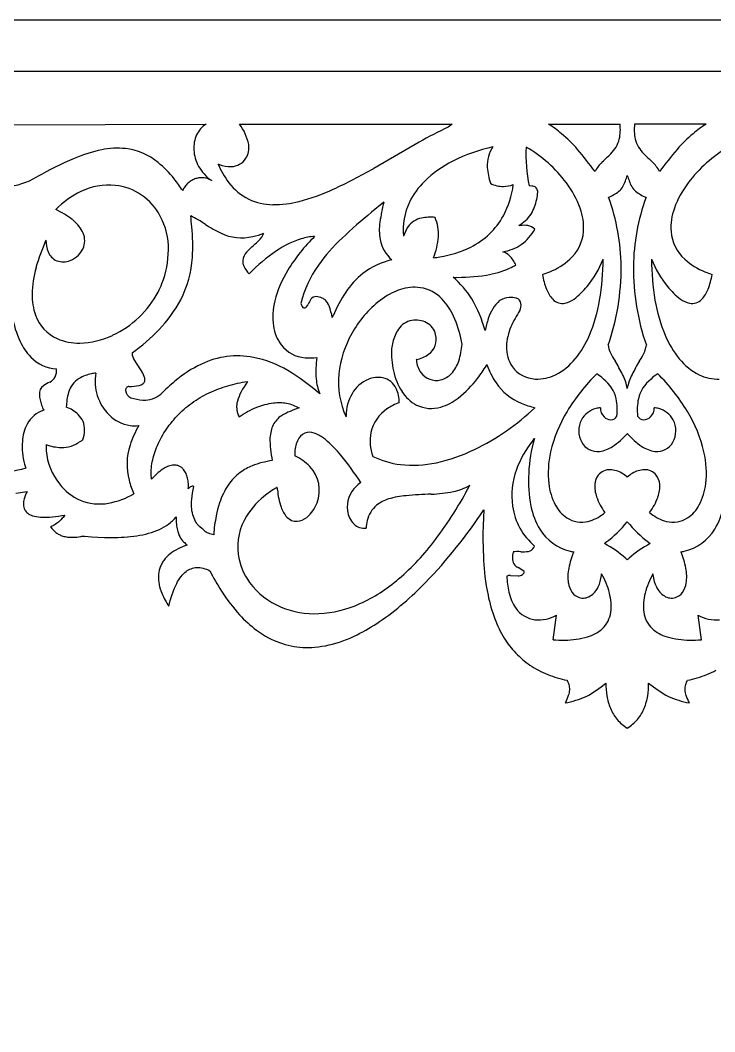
# Model space of a CAD drawing. Header units: millimetres. Extents: x -1870 to 562, y -551 to 7.
# Drawn here: x -973 to -608, y -524 to 7 of the extents above; entities that cross this region are included whole.
import ezdxf

# ---------------------------------------------------------------- set-up
doc = ezdxf.new("R2010")
doc.units = ezdxf.units.MM
doc.header["$MEASUREMENT"] = 0
doc.layers.add('DEFAULT_LAYER', color=1, linetype='Continuous', true_color=0xff0000)

msp = doc.modelspace()

# ---------------------------------------------------------------- linework, layer by layer
at = {"layer": 'DEFAULT_LAYER'}
for p, q in [((-981.32, -47.5), (-875.3, -47.23)), ((-876.1, -47.75), (-876.86, -48.33)), ((-875.3, -47.23), (-876.1, -47.75)), ((-857.73, -47.18), (-746.03, -47.18)), ((-746.03, -47.18), (-748.18, -48.84)), ((-695.5, -47.21), (-657.86, -47.21)), ((-612.57, -47.21), (-650.21, -47.21)), ((-880.29, -52.86), (-880.67, -53.76)), ((-879.85, -51.99), (-880.29, -52.86)), ((-879.36, -51.17), (-879.85, -51.99)), ((-878.81, -50.39), (-879.36, -51.17)), ((-878.21, -49.65), (-878.81, -50.39)), ((-877.56, -48.96), (-878.21, -49.65)), ((-876.86, -48.33), (-877.56, -48.96)), ((-881.62, -57.66), (-881.72, -58.7)), ((-881.47, -56.65), (-881.62, -57.66)), ((-881.26, -55.66), (-881.47, -56.65)), ((-881, -54.69), (-881.26, -55.66)), ((-880.67, -53.76), (-881, -54.69)), ((-763.33, -56.68), (-787.2, -70.44)), ((-881.72, -58.7), (-881.75, -59.74)), ((-881.75, -59.74), (-881.72, -60.81)), ((-881.72, -60.81), (-881.63, -61.88)), ((-881.63, -61.88), (-881.47, -62.96)), ((-881.47, -62.96), (-881.26, -64.04)), ((-881.26, -64.04), (-880.98, -65.12)), ((-880.98, -65.12), (-880.63, -66.2)), ((-880.63, -66.2), (-880.22, -67.27)), ((-880.22, -67.27), (-879.74, -68.33)), ((-879.74, -68.33), (-879.2, -69.38)), ((-869.06, -68), (-868.29, -68.32)), ((-879.2, -69.38), (-878.59, -70.41)), ((-878.59, -70.41), (-877.91, -71.42)), ((-877.91, -71.42), (-877.16, -72.4)), ((-877.16, -72.4), (-876.34, -73.36)), ((-876.34, -73.36), (-875.44, -74.29)), ((-875.44, -74.29), (-874.48, -75.19)), ((-886.15, -79.65), (-886.49, -80.1)), ((-885.79, -79.21), (-886.15, -79.65)), ((-885.41, -78.79), (-885.79, -79.21)), ((-885.01, -78.39), (-885.41, -78.79)), ((-884.6, -78.02), (-885.01, -78.39)), ((-884.16, -77.66), (-884.6, -78.02)), ((-883.71, -77.32), (-884.16, -77.66)), ((-883.24, -77.01), (-883.71, -77.32)), ((-882.76, -76.72), (-883.24, -77.01)), ((-882.26, -76.46), (-882.76, -76.72)), ((-881.75, -76.22), (-882.26, -76.46)), ((-881.23, -76.01), (-881.75, -76.22)), ((-880.71, -75.82), (-881.23, -76.01)), ((-880.17, -75.67), (-880.71, -75.82)), ((-879.62, -75.54), (-880.17, -75.67)), ((-879.07, -75.44), (-879.62, -75.54)), ((-878.51, -75.37), (-879.07, -75.44)), ((-877.95, -75.33), (-878.51, -75.37)), ((-877.39, -75.33), (-877.95, -75.33)), ((-876.82, -75.36), (-877.39, -75.33)), ((-876.25, -75.42), (-876.82, -75.36)), ((-875.68, -75.51), (-876.25, -75.42)), ((-875.12, -75.65), (-875.68, -75.51)), ((-874.55, -75.82), (-875.12, -75.65)), ((-873.99, -76.02), (-874.55, -75.82)), ((-874.48, -75.19), (-873.45, -76.05)), ((-873.44, -76.27), (-873.99, -76.02)), ((-873.45, -76.05), (-872.34, -76.87)), ((-872.88, -76.55), (-873.44, -76.27)), ((-872.34, -76.87), (-872.88, -76.55)), ((-704.19, -79.7), (-705.55, -79.61)), ((-887.36, -81.56), (-887.6, -82.08)), ((-887.09, -81.06), (-887.36, -81.56)), ((-886.8, -80.57), (-887.09, -81.06)), ((-886.49, -80.1), (-886.8, -80.57)), ((-781.97, -88.13), (-788.35, -93.47)), ((-710.14, -100.42), (-711.01, -100.48)), ((-809.03, -148.78), (-808.61, -147.85)), ((-740.85, -162.65), (-741.16, -161.13)), ((-912.38, -172.18), (-909.02, -177.24)), ((-764.84, -170.82), (-764.85, -170.85)), ((-764.85, -170.85), (-764.83, -170.94)), ((-764.81, -170.8), (-764.84, -170.82)), ((-764.83, -170.94), (-764.8, -171.06)), ((-764.8, -171.06), (-764.78, -171.22)), ((-727.87, -173.69), (-728.03, -173.97)), ((-727.79, -173.53), (-727.87, -173.69)), ((-727.76, -173.48), (-727.79, -173.53)), ((-727.74, -173.51), (-727.76, -173.48)), ((-801.74, -200.96), (-801.73, -200.24)), ((-703.47, -213.07), (-702.85, -212.3)), ((-654.04, -209.74), (-654.09, -209.77)), ((-653.98, -209.77), (-654.04, -209.74)), ((-838.2, -238.04), (-838.27, -238.06)), ((-838.14, -238.03), (-838.2, -238.04)), ((-838.01, -238.07), (-838.14, -238.03)), ((-837.91, -238.17), (-838.01, -238.07)), ((-837.86, -238.32), (-837.91, -238.17)), ((-837.78, -239.27), (-837.86, -238.32)), ((-666.6, -251.8), (-665.78, -251.18)), ((-642.29, -251.18), (-641.47, -251.8)), ((-703.05, -269.49), (-702.7, -268.7)), ((-666.07, -267.4), (-665.24, -266.76)), ((-642.83, -266.76), (-642, -267.4)), ((-715.34, -284.17), (-711.44, -284.35)), ((-667.64, -284.26), (-667.53, -283.36)), ((-640.43, -284.26), (-640.54, -283.36)), ((-693.05, -317.91), (-691.28, -304.97)), ((-615.02, -317.91), (-616.79, -304.97))]:
    msp.add_line(p, q, dxfattribs=at)
for points in [[(561.58, 7.33), (-653.92, 7.34), (-654.04, 7.34), (-654.15, 7.34), (-1869.65, 7.33)], [(-1843.33, -523.73), (-1843.33, -19.44), (-654.04, -19.44), (535.26, -19.44), (535.26, -523.73)], [(-975.17, -240.87), (-969.29, -240.02), (-969.78, -240.95), (-970.2, -241.91), (-970.56, -242.89), (-970.86, -243.89), (-971.04, -244.65), (-971.19, -245.41), (-971.28, -246.18), (-971.29, -246.57), (-971.29, -246.96), (-971.21, -247.67), (-971.06, -248.37), (-970.83, -249.05), (-970.53, -249.71), (-970.38, -249.97), (-970.21, -250.23), (-969.82, -250.7), (-969.38, -251.14), (-968.91, -251.53), (-968.34, -251.93), (-967.74, -252.27), (-967.11, -252.56), (-966.46, -252.79), (-965.42, -253.07), (-964.37, -253.28), (-963.31, -253.44), (-962.25, -253.55), (-961.47, -253.6), (-960.69, -253.62), (-959.91, -253.62), (-959.13, -253.59), (-957.58, -253.5), (-956.03, -253.38), (-954.39, -253.22), (-952.76, -253), (-951.14, -252.74), (-949.52, -252.44), (-950.03, -253.17), (-950.41, -253.67), (-950.82, -254.15), (-951.55, -254.92), (-952.32, -255.65), (-952.84, -256.11), (-953.38, -256.54), (-953.94, -256.95), (-954.51, -257.33), (-955.1, -257.69), (-955.71, -258.02), (-956.33, -258.33), (-956.96, -258.61), (-956.67, -259.03), (-956.37, -259.43), (-956.04, -259.83), (-955.7, -260.21), (-955.34, -260.57), (-954.97, -260.92), (-954.59, -261.26), (-954.19, -261.58), (-953.77, -261.88), (-953.35, -262.16), (-952.91, -262.43), (-952.47, -262.67), (-952.01, -262.9), (-951.54, -263.11), (-951.07, -263.29), (-950.59, -263.46), (-949.96, -263.64), (-949.33, -263.79), (-948.69, -263.91), (-948.05, -264.01), (-947.4, -264.08), (-946.75, -264.12), (-946.1, -264.14), (-945.45, -264.14), (-944.33, -264.11), (-943.22, -264.03), (-942.11, -263.89), (-941.01, -263.68), (-940.63, -263.59), (-940.44, -263.56), (-940.25, -263.54), (-939.6, -263.55), (-938.96, -263.59), (-935.53, -263.83), (-932.07, -264.02), (-928.6, -264.15), (-926.86, -264.19), (-925.12, -264.2), (-923.39, -264.19), (-921.67, -264.15), (-919.95, -264.09), (-918.25, -264), (-916.57, -263.88), (-914.91, -263.73), (-913.27, -263.54), (-911.65, -263.32), (-910.05, -263.05), (-908.49, -262.75), (-906.96, -262.41), (-905.46, -262.02), (-904, -261.59), (-902.57, -261.12), (-901.19, -260.59), (-899.85, -260.02), (-898.56, -259.39), (-897.32, -258.71), (-896.13, -257.97), (-895, -257.17), (-893.92, -256.32), (-893.41, -255.87), (-892.91, -255.41), (-892.42, -254.92), (-891.95, -254.43), (-891.5, -253.91), (-891.06, -253.38), (-891.06, -254.43), (-891.03, -255.42), (-890.98, -256.36), (-890.9, -257.25), (-890.8, -258.09), (-890.68, -258.89), (-890.54, -259.63), (-890.38, -260.34), (-890.2, -261), (-890.01, -261.62), (-889.81, -262.2), (-889.6, -262.74), (-889.37, -263.25), (-889.14, -263.72), (-888.66, -264.57), (-888.16, -265.3), (-887.66, -265.93), (-887.17, -266.47), (-886.7, -266.93), (-885.88, -267.68), (-885.56, -267.99), (-885.3, -268.28), (-886.52, -268.68), (-887.71, -269.14), (-888.88, -269.65), (-890.03, -270.21), (-891.16, -270.82), (-892.25, -271.48), (-893.31, -272.19), (-894.34, -272.95), (-895.22, -273.69), (-896.04, -274.48), (-896.8, -275.34), (-897.5, -276.24), (-897.82, -276.71), (-898.13, -277.19), (-898.42, -277.69), (-898.69, -278.19), (-898.94, -278.71), (-899.17, -279.23), (-899.38, -279.76), (-899.57, -280.3), (-899.86, -281.32), (-900.08, -282.36), (-900.22, -283.41), (-900.29, -284.46), (-900.3, -285.52), (-900.25, -286.59), (-900.14, -287.64), (-899.99, -288.69), (-899.86, -289.34), (-899.71, -289.99), (-899.35, -291.26), (-898.92, -292.52), (-898.43, -293.76), (-898.06, -294.62), (-897.66, -295.47), (-897.25, -296.32), (-896.81, -297.15), (-896.34, -297.97), (-895.86, -298.78), (-895.35, -299.57), (-894.82, -300.35), (-894.47, -298.8), (-894.08, -297.26), (-893.64, -295.74), (-893.15, -294.22), (-892.62, -292.73), (-892.04, -291.25), (-891.41, -289.79), (-890.73, -288.35), (-890.22, -287.39), (-889.65, -286.46), (-889.03, -285.56), (-888.36, -284.69), (-887.77, -283.98), (-887.15, -283.3), (-886.49, -282.66), (-885.78, -282.06), (-885.17, -281.62), (-884.53, -281.24), (-883.85, -280.9), (-883.16, -280.61), (-882.44, -280.37), (-881.71, -280.19), (-880.97, -280.06), (-880.22, -279.98), (-879.8, -279.97), (-879.38, -279.97), (-878.54, -280.04), (-877.71, -280.17), (-876.88, -280.35), (-875.96, -280.61), (-875.05, -280.92), (-874.17, -281.29), (-873.3, -281.71), (-871.89, -284.44), (-871.16, -285.79), (-870.4, -287.13), (-869.63, -288.46), (-868.84, -289.78), (-868.04, -291.08), (-867.21, -292.37), (-866.12, -294.01), (-865.01, -295.63), (-863.87, -297.23), (-862.7, -298.81), (-861.5, -300.37), (-860.27, -301.9), (-859, -303.4), (-857.69, -304.86), (-856.67, -305.96), (-855.62, -307.03), (-854.54, -308.07), (-853.43, -309.08), (-852.3, -310.07), (-851.15, -311.03), (-849.98, -311.96), (-848.79, -312.87), (-847.26, -313.96), (-845.69, -315.01), (-844.08, -315.99), (-842.43, -316.91), (-841.03, -317.61), (-839.61, -318.27), (-838.16, -318.88), (-836.69, -319.43), (-835.2, -319.93), (-833.7, -320.38), (-832.18, -320.77), (-830.65, -321.11), (-829.11, -321.4), (-827.55, -321.63), (-825.99, -321.81), (-824.43, -321.93), (-822.86, -321.99), (-821.29, -321.99), (-819.73, -321.94), (-818.16, -321.83), (-816.28, -321.63), (-814.42, -321.37), (-812.56, -321.04), (-810.71, -320.65), (-808.88, -320.2), (-807.06, -319.69), (-805.26, -319.13), (-803.48, -318.52), (-801.57, -317.8), (-799.69, -317.01), (-797.84, -316.17), (-796, -315.29), (-794.47, -314.52), (-792.96, -313.73), (-791.45, -312.91), (-789.97, -312.07), (-788.49, -311.2), (-787.04, -310.3), (-785.6, -309.37), (-784.18, -308.42), (-782.55, -307.28), (-780.93, -306.12), (-779.34, -304.94), (-777.75, -303.74), (-776.18, -302.51), (-774.63, -301.27), (-773.1, -300.01), (-771.58, -298.73), (-770.07, -297.43), (-768.58, -296.11), (-767.11, -294.77), (-765.66, -293.42), (-764.22, -292.05), (-762.79, -290.66), (-761.39, -289.26), (-759.99, -287.84), (-757.88, -285.63), (-755.8, -283.4), (-753.74, -281.14), (-751.71, -278.86), (-749.7, -276.56), (-747.72, -274.24), (-745.77, -271.89), (-743.84, -269.52), (-741.95, -267.12), (-740.08, -264.71), (-738.24, -262.27), (-736.43, -259.81), (-734.64, -257.33), (-732.89, -254.83), (-731.17, -252.31), (-729.47, -249.77), (-729.63, -253.87), (-729.77, -257.97), (-729.85, -262.07), (-729.86, -264.12), (-729.85, -266.17), (-729.81, -268.72), (-729.74, -271.27), (-729.64, -273.82), (-729.52, -276.36), (-729.39, -278.44), (-729.23, -280.51), (-729.04, -282.57), (-728.82, -284.64), (-728.5, -287.11), (-728.12, -289.58), (-727.69, -292.04), (-727.2, -294.49), (-726.86, -296.07), (-726.5, -297.65), (-726.11, -299.21), (-725.69, -300.77), (-725.23, -302.32), (-724.74, -303.86), (-724.21, -305.39), (-723.65, -306.9), (-723.11, -308.22), (-722.56, -309.54), (-721.97, -310.84), (-721.37, -312.13), (-720.73, -313.4), (-720.06, -314.66), (-719.36, -315.9), (-718.63, -317.13), (-717.97, -318.16), (-717.28, -319.18), (-716.57, -320.18), (-715.84, -321.16), (-715.07, -322.12), (-714.29, -323.07), (-713.47, -323.99), (-712.64, -324.89), (-711.78, -325.76), (-710.9, -326.62), (-710, -327.45), (-709.07, -328.26), (-708.13, -329.04), (-707.16, -329.79), (-706.17, -330.53), (-705.17, -331.23), (-704.06, -331.96), (-702.93, -332.66), (-701.79, -333.32), (-700.63, -333.95), (-699.45, -334.56), (-698.26, -335.13), (-697.05, -335.67), (-695.82, -336.18), (-694.59, -336.66), (-693.34, -337.11), (-692.09, -337.53), (-690.82, -337.92), (-689.55, -338.28), (-688.27, -338.61), (-686.98, -338.92), (-685.69, -339.19), (-685.54, -339.43), (-685.41, -339.68), (-685.18, -340.2), (-684.95, -340.82), (-684.76, -341.46), (-684.61, -342.12), (-684.51, -342.78), (-684.46, -343.45), (-684.45, -344.12), (-684.47, -344.52), (-684.51, -344.92), (-684.64, -345.7), (-684.82, -346.47), (-685.05, -347.23), (-685.39, -348.21), (-685.76, -349.18), (-686.18, -350.13), (-686.64, -351.05), (-685.22, -350.78), (-683.82, -350.47), (-682.42, -350.12), (-681.04, -349.71), (-679.68, -349.27), (-678.33, -348.77), (-676.99, -348.23), (-675.68, -347.64), (-674.97, -347.29), (-674.27, -346.93), (-672.91, -346.15), (-671.58, -345.32), (-670.27, -344.44), (-668.99, -343.53), (-667.73, -342.59), (-665.23, -340.67), (-665.22, -342.36), (-665.13, -344.05), (-664.98, -345.73), (-664.74, -347.4), (-664.59, -348.23), (-664.42, -349.05), (-664.23, -349.87), (-664.02, -350.69), (-663.78, -351.5), (-663.52, -352.3), (-663.24, -353.09), (-662.93, -353.88), (-662.58, -354.68), (-662.2, -355.46), (-661.8, -356.23), (-661.36, -356.98), (-660.89, -357.71), (-660.4, -358.42), (-659.87, -359.12), (-659.32, -359.79), (-658.75, -360.44), (-658.14, -361.06), (-657.52, -361.66), (-656.86, -362.23), (-656.19, -362.78), (-655.49, -363.3), (-654.77, -363.79), (-654.04, -364.25), (-653.3, -363.79), (-652.58, -363.3), (-651.88, -362.78), (-651.21, -362.23), (-650.55, -361.66), (-649.93, -361.06), (-649.33, -360.44), (-648.75, -359.79), (-648.2, -359.12), (-647.67, -358.42), (-647.18, -357.71), (-646.71, -356.98), (-646.27, -356.23), (-645.87, -355.46), (-645.49, -354.68), (-645.14, -353.88), (-644.84, -353.09), (-644.55, -352.3), (-644.29, -351.5), (-644.06, -350.69), (-643.84, -349.87), (-643.65, -349.05), (-643.48, -348.23), (-643.33, -347.4), (-643.1, -345.73), (-642.94, -344.05), (-642.85, -342.36), (-642.84, -340.67), (-640.34, -342.59), (-639.08, -343.53), (-637.8, -344.44), (-636.49, -345.32), (-635.16, -346.15), (-633.8, -346.93), (-633.1, -347.29), (-632.39, -347.64), (-631.08, -348.23), (-629.74, -348.77), (-628.39, -349.27), (-627.03, -349.71), (-625.65, -350.12), (-624.25, -350.47), (-622.85, -350.78), (-621.43, -351.05), (-621.89, -350.13), (-622.31, -349.18), (-622.68, -348.21), (-623.02, -347.23), (-623.25, -346.47), (-623.43, -345.7), (-623.56, -344.92), (-623.6, -344.52), (-623.62, -344.12), (-623.61, -343.45), (-623.56, -342.78), (-623.46, -342.12), (-623.31, -341.46), (-623.12, -340.82), (-622.89, -340.2), (-622.66, -339.68), (-622.53, -339.43), (-622.38, -339.19), (-621.09, -338.92), (-619.8, -338.61), (-618.52, -338.28), (-617.25, -337.92), (-615.98, -337.53), (-614.73, -337.11), (-613.48, -336.66), (-612.25, -336.18), (-611.02, -335.67), (-609.82, -335.13), (-608.62, -334.56), (-607.44, -333.95)]]:
    msp.add_lwpolyline(points, dxfattribs=at)
msp.add_lwpolyline([(-884.62, -238.7), (-884.58, -238), (-884.57, -237.3), (-884.57, -236.6), (-884.6, -235.9), (-884.66, -235.21), (-884.74, -234.51), (-884.86, -233.82), (-885, -233.14), (-885.16, -232.51), (-885.36, -231.89), (-885.58, -231.27), (-885.84, -230.67), (-886.12, -230.09), (-886.45, -229.52), (-886.8, -228.97), (-887.2, -228.45), (-887.46, -228.15), (-887.75, -227.86), (-888.05, -227.6), (-888.37, -227.35), (-888.71, -227.13), (-889.06, -226.93), (-889.42, -226.75), (-889.8, -226.59), (-890.18, -226.46), (-890.57, -226.35), (-890.96, -226.27), (-891.36, -226.21), (-891.76, -226.18), (-892.17, -226.18), (-892.57, -226.2), (-892.97, -226.25), (-893.66, -226.37), (-894.33, -226.55), (-894.99, -226.76), (-895.64, -227.01), (-896.27, -227.3), (-896.88, -227.62), (-897.48, -227.98), (-898.05, -228.36), (-898.85, -228.94), (-899.62, -229.54), (-900.39, -230.16), (-901.13, -230.8), (-901.85, -231.47), (-902.56, -232.15), (-903.23, -232.86), (-903.89, -233.6), (-904.01, -232.7), (-904.09, -231.79), (-904.14, -230.78), (-904.16, -229.77), (-904.13, -228.73), (-904.05, -227.68), (-903.93, -226.65), (-903.76, -225.61), (-903.55, -224.51), (-903.31, -223.42), (-903.05, -222.34), (-902.76, -221.26), (-902.44, -220.19), (-902.09, -219.13), (-901.72, -218.08), (-901.31, -217.03), (-900.84, -215.89), (-900.33, -214.77), (-899.8, -213.65), (-899.24, -212.56), (-898.65, -211.47), (-898.04, -210.41), (-897.41, -209.35), (-896.75, -208.32), (-896.06, -207.29), (-895.35, -206.29), (-894.62, -205.3), (-893.87, -204.32), (-893.09, -203.36), (-892.3, -202.41), (-891.49, -201.48), (-890.65, -200.57), (-889.74, -199.62), (-888.8, -198.69), (-887.85, -197.78), (-886.87, -196.9), (-885.87, -196.05), (-884.85, -195.22), (-883.81, -194.41), (-882.75, -193.63), (-881.67, -192.87), (-880.58, -192.14), (-879.47, -191.44), (-878.34, -190.76), (-877.2, -190.1), (-876.05, -189.47), (-874.88, -188.87), (-873.7, -188.28), (-872.5, -187.73), (-871.29, -187.2), (-870.08, -186.69), (-868.85, -186.21), (-867.61, -185.75), (-866.36, -185.32), (-865.11, -184.91), (-863.84, -184.53), (-862.58, -184.17), (-861.3, -183.84), (-860.02, -183.53), (-858.73, -183.24), (-857.44, -182.99), (-856.15, -182.75), (-854.85, -182.54), (-853.56, -182.36), (-855.3, -185.06), (-856.15, -186.43), (-856.55, -187.13), (-856.93, -187.84), (-857.49, -188.99), (-857.99, -190.17), (-858.44, -191.37), (-858.82, -192.59), (-858.95, -193.1), (-859.06, -193.62), (-859.14, -194.14), (-859.2, -194.67), (-859.23, -195.2), (-859.24, -195.73), (-859.22, -196.26), (-859.18, -196.78), (-859.12, -197.31), (-859.03, -197.83), (-858.92, -198.35), (-858.78, -198.86), (-858.62, -199.36), (-858.44, -199.86), (-858.23, -200.35), (-858, -200.83), (-856.89, -200.11), (-855.76, -199.42), (-854.62, -198.76), (-853.46, -198.13), (-852.29, -197.52), (-851.1, -196.94), (-849.9, -196.39), (-848.69, -195.87), (-847.63, -195.46), (-846.56, -195.08), (-845.48, -194.75), (-844.39, -194.44), (-843.29, -194.17), (-842.18, -193.94), (-841.07, -193.73), (-839.95, -193.56), (-839.08, -193.45), (-838.21, -193.38), (-837.33, -193.35), (-836.46, -193.36), (-835.58, -193.4), (-834.71, -193.48), (-833.84, -193.59), (-832.98, -193.74), (-832.12, -193.92), (-831.27, -194.14), (-830.44, -194.4), (-829.61, -194.69), (-828.8, -195.02), (-828, -195.38), (-827.22, -195.78), (-826.46, -196.21), (-828.83, -197.08), (-830.01, -197.53), (-831.19, -198.01), (-832.34, -198.51), (-833.48, -199.06), (-834.6, -199.65), (-835.68, -200.3), (-836.36, -200.77), (-837.01, -201.29), (-837.61, -201.85), (-838.18, -202.45), (-838.71, -203.08), (-839.2, -203.75), (-839.65, -204.44), (-840.06, -205.16), (-840.4, -205.88), (-840.68, -206.62), (-840.93, -207.39), (-841.14, -208.16), (-841.36, -209.09), (-841.54, -210.03), (-841.66, -210.99), (-841.72, -211.95), (-841.74, -213.44), (-841.71, -214.93), (-841.63, -216.43), (-841.5, -217.91), (-841.32, -219.4), (-841.1, -220.88), (-840.84, -222.35), (-840.54, -223.81), (-841.88, -224.05), (-843.22, -224.31), (-844.56, -224.6), (-845.88, -224.92), (-847.2, -225.27), (-848.51, -225.66), (-849.8, -226.1), (-851.08, -226.59), (-851.91, -226.94), (-852.72, -227.32), (-853.53, -227.72), (-854.32, -228.15), (-855.09, -228.61), (-855.85, -229.09), (-856.6, -229.59), (-857.33, -230.12), (-858.23, -230.82), (-859.1, -231.57), (-859.94, -232.34), (-860.74, -233.15), (-861.52, -233.99), (-862.26, -234.86), (-862.96, -235.76), (-863.62, -236.69), (-864.34, -237.78), (-865.01, -238.9), (-865.64, -240.03), (-866.22, -241.19), (-866.77, -242.37), (-867.29, -243.57), (-867.76, -244.78), (-868.21, -246), (-868.76, -247.75), (-869.22, -249.45), (-869.62, -251.12), (-869.97, -252.77), (-870.21, -254.01), (-870.43, -255.25), (-870.63, -256.49), (-870.81, -257.74), (-870.96, -258.99), (-871.09, -260.24), (-871.2, -261.5), (-871.28, -262.75), (-871.99, -262.62), (-872.69, -262.46), (-873.38, -262.26), (-874.06, -262.02), (-874.71, -261.73), (-875.33, -261.37), (-875.62, -261.17), (-875.91, -260.95), (-876.18, -260.71), (-876.43, -260.45), (-876.95, -259.93), (-877.48, -259.46), (-878.53, -258.6), (-879.03, -258.17), (-879.5, -257.7), (-879.94, -257.19), (-880.15, -256.91), (-880.34, -256.6), (-880.8, -255.79), (-881.23, -254.96), (-881.61, -254.11), (-881.95, -253.22), (-882.25, -252.3), (-882.5, -251.33), (-882.7, -250.3), (-882.84, -249.21), (-882.93, -248.06), (-882.96, -246.83), (-882.93, -245.51), (-882.84, -244.1), (-882.68, -242.6), (-882.45, -240.98), (-882.16, -239.26), (-881.79, -237.41), (-882.23, -237.34), (-882.65, -237.34), (-883.04, -237.43), (-883.4, -237.58), (-883.74, -237.79), (-884.06, -238.05), (-884.35, -238.36)], close=True, dxfattribs=at)
for centre, radius, start, end in [((-879.54, -63.38), 27.17, 11.4939, 36.6092), ((-711.21, -75.61), 32.45, 45.8816, 61.0437), ((-679.87, -50.09), 22.2, 347.0389, 7.4579), ((-628.2, -50.09), 22.2, 172.5421, 192.9611), ((-596.86, -75.61), 32.45, 118.9563, 134.1184), ((-672.76, -213.08), 180.73, 114.6662, 120.0766), ((-722.52, -95.82), 55.16, 39.8437, 52.0827), ((-585.55, -95.82), 55.16, 127.9173, 140.1563), ((-864.3, -59.39), 11.48, 329.9098, 7.1348), ((-674.63, -50.69), 16.97, 314.6626, 345.0259), ((-633.44, -50.69), 16.97, 194.9741, 225.3374), ((-914.5, -135.8), 76.71, 101.7635, 113.0389), ((-921.82, -100.28), 40.44, 84.0826, 101.8699), ((-921.32, -92.47), 32.63, 50.338, 83.5413), ((-706.16, -144.5), 87.31, 102.1855, 116.9508), ((-710.53, -68.85), 17.07, 145.4186, 183.5029), ((-627.31, -63.13), 79.96, 177.2227, 191.8984), ((-742.94, -120.8), 71.18, 36.9003, 59.8382), ((-940.19, -276.69), 338.16, 37.238, 39.7428), ((-790.2, 65.1), 180.57, 312.9528, 314.9188), ((-517.87, 65.1), 180.57, 225.0812, 227.0472), ((-367.88, -276.69), 338.16, 140.2572, 142.762), ((-565.13, -120.8), 71.18, 120.1618, 143.0997), ((-869.94, -240.82), 190.79, 113.0104, 119.5974), ((-933.3, -108.1), 52.31, 37.9772, 51.1635), ((-825.35, -49.4), 47.5, 203.0503, 216.9474), ((-862.55, -55.01), 14.49, 246.6603, 271.9528), ((-862.27, -60.15), 9.35, 271.3435, 327.6988), ((-718.83, -120.15), 59.86, 116.7026, 134.2664), ((-653.89, -81.11), 19.33, 133.3717, 152.0779), ((-654.18, -81.11), 19.33, 27.9221, 46.6283), ((-919.21, 160.04), 265.61, 294.6225, 299.8025), ((-692.42, -67.27), 35.25, 184.2714, 198.0959), ((-683.86, -65.35), 31.08, 337.9867, 343.656), ((-624.21, -65.35), 31.08, 196.344, 202.0133), ((-983.04, -43.33), 36.8, 274.0252, 300.8581), ((-926.36, -112.83), 33.64, 84.2883, 115.8714), ((-926.44, -109.83), 30.67, 27.9318, 83.5946), ((-959.17, -129.26), 85.73, 33.3902, 38.4796), ((-839.98, -60.42), 29.19, 216.9236, 243.8027), ((-732.87, -105.63), 39.66, 134.3802, 153.8231), ((-719.76, -67.75), 12.15, 239.5242, 273.195), ((-761.6, -72.68), 48.11, 331.9756, 352.4885), ((-719.27, -63.61), 16.27, 270.6475, 289.2465), ((-725.89, -108.43), 50.12, 19.905, 37.2977), ((-665.84, -74.05), 11.19, 311.4474, 344.7102), ((-642.23, -74.05), 11.19, 195.2898, 228.5526), ((-582.18, -108.43), 50.12, 142.7023, 160.095), ((-920.47, -125.06), 47.21, 115.8357, 135.6732), ((-853.19, 15.58), 106.78, 284.5504, 294.7142), ((-704.17, -83), 3.3, 47.2282, 90.2891), ((-705.48, -83.37), 4.51, 5.4549, 38.2286), ((-750.88, -76.68), 50.28, 348.533, 352.847), ((-672.57, -64.55), 22.8, 292.367, 308.3109), ((-635.5, -64.55), 22.8, 231.6891, 247.633), ((-839.93, -59.01), 30.48, 244.8857, 269.4243), ((-839.61, -37.52), 51.97, 269.3026, 284.7628), ((-673.12, -114.61), 112.02, 166.3298, 171.7878), ((-738.7, -102.48), 33.04, 154.268, 186.1148), ((-723.01, -82.87), 21.74, 327.8602, 349.9206), ((-765.63, -122.97), 108.38, 0.5564, 20.1539), ((-542.44, -122.97), 108.38, 159.8461, 179.4436), ((-971.96, -131.13), 42.89, 51.9945, 65.6017), ((-931.88, -112.72), 36.83, 359.1673, 27.9395), ((-920.13, -166.72), 80.33, 56.3749, 62.7735), ((-1095.44, -120.24), 213.53, 5.1403, 6.711), ((-601.12, -322.81), 296.06, 129.2272, 133.2174), ((-753.82, -76.32), 39.54, 296.3597, 331.3317), ((-721.31, -83.1), 20.19, 300.6574, 325.8525), ((-707.23, -101.68), 30.28, 356.5364, 19.9084), ((-600.84, -101.68), 30.28, 160.0916, 183.4636), ((-957.29, -112.68), 19.33, 28.621, 52.5844), ((-839.77, -46.71), 64.09, 235.9653, 244.4215), ((-754.86, -102.83), 29.44, 171.7536, 189.8223), ((-759.9, -107.65), 11.35, 100.9815, 145.4802), ((-757.6, -119.27), 23.2, 83.6474, 101.0874), ((-775.75, -105.1), 22.54, 356.6283, 23.2308), ((-708.48, -115.58), 15.25, 81.6369, 96.263), ((-707.04, -106.51), 6.06, 43.912, 82.6481), ((-949.44, -108.41), 10.39, 342.0643, 28.6743), ((-977.97, -110.75), 95.68, 356.1516, 5.7825), ((-856.68, -81.08), 25.8, 245.3333, 283.1336), ((-859.65, -65.82), 41.34, 282.3338, 290.937), ((-855.22, -100.12), 11.2, 312.0499, 337.3632), ((-753.7, -172.04), 92.23, 134.422, 148.4881), ((-816.18, -138.21), 32.11, 93.7197, 106.4279), ((-753.96, -111.49), 18.43, 146.0963, 162.6484), ((-722.45, -92.24), 22.19, 305.0531, 333.0506), ((-699.18, -101.68), 22.25, 312.2516, 355.2913), ((-608.89, -101.68), 22.25, 184.7087, 227.7484), ((-869.74, -148.87), 98.47, 155.6117, 164.529), ((-941.86, -107.88), 17.56, 181.0764, 201.3316), ((-999.56, 54.2), 222.5, 311.4101, 313.0352), ((-810.43, -154.65), 49.51, 107.4294, 124.3376), ((-739.34, -176.37), 94.69, 132.9417, 144.384), ((-765.12, -104.01), 19.14, 191.5879, 228.7546), ((-789.43, -103.62), 36.29, 337.7038, 355.5554), ((-723.2, -90.12), 24.37, 279.0054, 303.6219), ((-950.35, -111.17), 8.46, 201.5239, 246.4047), ((-950.87, -107.47), 12.05, 289.9921, 339.9246), ((-945.94, -112.52), 50.89, 338.833, 359.1637), ((-849.9, -119.21), 6.17, 151.7129, 204.4779), ((-842.23, -123.98), 15.19, 131.9569, 149.6111), ((-789.11, -186.34), 87.71, 124.1575, 136.4188), ((-761.1, -61.64), 55.92, 278.8815, 296.3599), ((-722.57, -123.15), 9.51, 45.6537, 70.4377), ((-728.69, -129.14), 18.07, 26.5849, 45.0313), ((-950.41, -109.9), 9.61, 249.7573, 292.3424), ((-939.38, -113.47), 57, 332.9279, 356.2745), ((-842.6, -115.81), 14.22, 204.7704, 225.0458), ((-769.83, -154.41), 57.12, 144.477, 166.8048), ((-768.3, -157.81), 40.53, 103.4722, 127.3844), ((-766.37, -34.51), 83.55, 277.2352, 279.5826), ((-734.71, -84.13), 43.07, 295.9118, 300.999), ((-708.1, -91.7), 35.63, 291.9596, 312.0843), ((-717.85, -97.62), 55.09, 320.7708, 338.0906), ((-801.48, -117.3), 134.75, 350.4708, 359.6289), ((-781.24, -122.81), 123.98, 340.9279, 0.4103), ((-526.84, -122.81), 123.98, 179.5897, 199.0721), ((-590.23, -97.62), 55.09, 201.9094, 219.2292), ((-506.59, -117.3), 134.75, 180.3711, 189.5292), ((-599.97, -91.7), 35.63, 227.9157, 248.0404), ((-911.72, -137.5), 54.97, 164.275, 178.9206), ((-783.27, -154.03), 57.62, 148.3862, 165.8723), ((-766.61, -158.68), 42.25, 128.4916, 146.7136), ((-743.15, -30.61), 97.05, 268.626, 278.9377), ((-735.65, -78.49), 48.58, 278.9806, 294.0001), ((-717.05, -71.89), 57.36, 288.7154, 292.8509), ((-654.02, -117.59), 45.45, 190.9486, 200.928), ((-591.02, -71.89), 57.36, 247.1491, 251.2846), ((-654.05, -117.59), 45.45, 339.072, 349.0514), ((-940.87, -115.37), 45.14, 333.6843, 339.8853), ((-774.66, -162.39), 45.39, 31.054, 49.9856), ((-702.44, -111.06), 34.66, 306.1129, 321.8757), ((-605.63, -111.06), 34.66, 218.1243, 233.8871), ((-935.96, -137.18), 30.73, 178.6653, 199.7899), ((-946.98, -110.18), 52.95, 295.2024, 331.5798), ((-817.54, -140.97), 3.23, 88.1832, 145.7078), ((-818.08, -146.15), 8.43, 63.7351, 85.6272), ((-733.82, -180.27), 81.51, 146.6729, 156.5636), ((-761.39, -169.23), 37.08, 108.6416, 127.4326), ((-765.85, -155.78), 22.91, 82.1553, 108.8143), ((-765.8, -152.74), 19.9, 43.2441, 81.0983), ((-681.02, -127.99), 16.52, 200.6592, 222.5292), ((-627.05, -127.99), 16.52, 317.4708, 339.3408), ((-947.8, -108.35), 66.83, 315.6597, 332.2997), ((-805.5, -148.53), 34.72, 165.7251, 187.8038), ((-821.32, -140.76), 4.17, 188.5519, 212.4064), ((-823.68, -142.32), 1.34, 210.0553, 304.4306), ((-825.31, -140.21), 3.99, 306.5101, 337.2438), ((-804.53, -149.32), 18.69, 147.0338, 156.1239), ((-816.23, -143.63), 5.38, 47.4121, 69.5231), ((-818.27, -145.44), 8.09, 20.0312, 45.461), ((-837.82, -153.19), 29.13, 8.7071, 21.1925), ((-749.92, -183.87), 55.68, 127.6429, 151.2744), ((-774.36, -161), 31.79, 24.1584, 43.5185), ((-791.29, -172.3), 64.75, 14.9139, 30.9818), ((-705.73, -156.04), 22.38, 133.3144, 162.426), ((-714.22, -153.73), 15.57, 97.0018, 116.1778), ((-714.84, -146.16), 7.98, 71.5575, 99.2056), ((-713.27, -141.86), 3.41, 8.0076, 73.8224), ((-717.75, -142.14), 7.9, 337.9033, 5.4816), ((-688.14, -134.4), 6.95, 223.2821, 282.4899), ((-689.78, -128.2), 13.36, 283.6041, 305.5566), ((-749.11, -126.34), 81.61, 337.1425, 350.6429), ((-558.96, -126.34), 81.61, 189.3571, 202.8575), ((-618.29, -128.2), 13.36, 234.4434, 256.3959), ((-619.93, -134.4), 6.95, 257.5101, 316.7179), ((-923.07, -138), 55.04, 190.4164, 205.0565), ((-944.75, -140.29), 21.41, 199.9274, 245.6936), ((-797.98, -172.03), 57.86, 10.8624, 24.5572), ((-672.31, -171.83), 46.55, 144.9753, 156.987), ((-818.58, -150.24), 21.53, 188.0119, 216.7753), ((-765.24, -160.85), 10.81, 100.4424, 146.2473), ((-765.36, -163.25), 13.15, 63.4392, 98.0538), ((-763.99, -159.89), 9.54, 13.0809, 61.7354), ((-669.62, -167.53), 60.28, 162.3774, 168.6187), ((-689.56, -164.81), 27.93, 156.4096, 178.2174), ((-942.57, -119.87), 42.31, 271.2667, 295.3833), ((-979.73, -77.82), 111, 306.2552, 315.9106), ((-751.49, -183.91), 54.32, 150.4416, 174.0666), ((-756.64, -166.53), 21.11, 146.406, 166.9304), ((-764.01, -160.18), 9.63, 305.1512, 14.7629), ((-720.19, -138.63), 50.18, 320.6889, 337.238), ((-587.88, -138.63), 50.18, 202.762, 219.3111), ((-945.55, -148.67), 30.16, 204.7903, 223.6202), ((-942.11, -133.3), 28.87, 246.6368, 270.953), ((-821.89, -152.21), 17.71, 218.0983, 265.6017), ((-741.68, -170.71), 36.64, 165.8564, 171.13), ((-776.73, -160.27), 35.96, 341.6406, 356.2085), ((-699.89, -164.61), 17.6, 177.8153, 214.524), ((-651.54, -161.6), 12.64, 187.805, 198.9996), ((-656.53, -161.6), 12.64, 341.0004, 352.195), ((-952.74, -155.56), 20.2, 223.5494, 266.9543), ((-909.71, -167.81), 4.4, 173.7684, 188.8788), ((-903.06, -165.7), 11.35, 194.212, 214.7852), ((-858.75, -212.99), 44.11, 79.0886, 115.4809), ((-862.28, -227.62), 59.16, 59.6525, 78.4135), ((-820.93, -144.93), 25.03, 264.7044, 278.9612), ((-769.72, -177.12), 47.9, 171.0367, 184.5075), ((-731.15, -166.81), 46.76, 177.8536, 192.2846), ((-768.56, -153.46), 17.74, 282.22, 304.6821), ((-641.72, -157.95), 23.12, 199.6368, 216.0049), ((-666.35, -157.95), 23.12, 323.9951, 340.3632), ((-850.51, -230.41), 63.39, 115.4257, 130.4721), ((-753.61, -170.8), 11.18, 182.1608, 217.6761), ((-760.68, -165.58), 19.06, 318.9812, 341.6072), ((-799.98, -129.12), 84.78, 322.5437, 328.0643), ((-687.64, -159.31), 42.54, 199.5001, 213.7759), ((-701.61, -165.16), 15.88, 216.4097, 267.2719), ((-706.13, -150.36), 31.87, 296.8551, 321.0044), ((-811.19, -258.85), 174.23, 27.408, 30.0732), ((-496.88, -258.85), 174.23, 149.9268, 152.592), ((-601.94, -150.36), 31.87, 218.9956, 243.1449), ((-960.68, -176.29), 7.11, 297.2077, 329.8959), ((-961.84, -176.45), 8.06, 334.9819, 5.1534), ((-931.71, -198.51), 20.53, 100.4858, 120.073), ((-926.48, -221.41), 44.01, 98.8787, 101.7599), ((-908.46, -182.11), 25.15, 170.4186, 224.8856), ((-917.88, -183.35), 10.76, 14.9774, 34.5892), ((-882.61, -262.9), 99.87, 47.8745, 59.8116), ((-762.51, -182.75), 43.25, 174.0795, 204.8953), ((-785.01, -192.91), 12.77, 78.1946, 113.5102), ((-784.64, -190.41), 10.24, 25.4484, 77.3913), ((-745.3, -170.17), 32.22, 191.7987, 212.8258), ((-754.22, -171.45), 10.3, 216.8786, 282.0322), ((-754.69, -170.56), 11.27, 283.4242, 318.0704), ((-701.3, -159.61), 21.44, 267.1408, 296.4972), ((-598.68, -250.78), 101.71, 134.5575, 148.7922), ((-684.85, -200.99), 27.09, 47.3961, 56.8556), ((-676.5, -189.5), 22.74, 8.8903, 28.5245), ((-631.57, -189.5), 22.74, 151.4755, 171.1097), ((-623.22, -200.99), 27.09, 123.1444, 132.6039), ((-709.39, -250.78), 101.71, 31.2078, 45.4425), ((-606.77, -159.61), 21.44, 243.5028, 272.8592), ((-957.65, -188.82), 5.25, 125.7712, 184.2284), ((-940.98, -214.18), 35.6, 117.5253, 123.6787), ((-934.97, -191.78), 13.08, 122.5058, 163.7038), ((-915.7, -186.81), 1.9, 93.7974, 187.1208), ((-915.5, -160.77), 24.15, 269.2339, 281.9733), ((-911.97, -178.3), 6.26, 283.6148, 305.5108), ((-910.08, -181.34), 2.7, 310.2904, 16.4843), ((-800.73, -289.75), 140.85, 130.2091, 134.3055), ((-787.35, -178.05), 30.26, 185.3804, 200.861), ((-783.25, -197.55), 17.73, 112.7494, 150.1326), ((-776.21, -148.09), 54.38, 307.9047, 323.1819), ((-698.49, -166.43), 29.56, 213.9993, 247.4875), ((-677.39, -195.34), 17.95, 12.6719, 52.704), ((-630.68, -195.34), 17.95, 127.296, 167.3281), ((-945.7, -188.28), 17.21, 183.0801, 201.9143), ((-919.74, -196.36), 28.98, 163.463, 178.8257), ((-912.45, -186.29), 5.19, 188.3007, 241.8065), ((-906.88, -165.79), 26.33, 252.2621, 266.7112), ((-907.62, -178.96), 13.13, 266.6525, 310.4176), ((-778.65, -200.29), 23.08, 149.9326, 179.885), ((-791.08, -193.25), 17.28, 359.3366, 24.7764), ((-755.03, -176.48), 20.63, 212.7485, 241.8855), ((-760.14, -168.66), 28.28, 286.6856, 307.8202), ((-913.04, -176.77), 51.84, 200.2379, 203.5242), ((-955.73, -213.87), 19.42, 47.2322, 68.8169), ((-765.85, -217.31), 25.14, 108.4207, 124.9605), ((-757.03, -179.3), 17.2, 243.358, 286.936), ((-790.07, -103.41), 127.48, 295.9507, 313.3707), ((-693.08, -154.02), 43.1, 247.158, 257.3315), ((-666, -212.9), 16.95, 97.2316, 105.4868), ((-662.75, -196.72), 5.42, 173.317, 230.2047), ((-686.57, -197.1), 27.3, 352.9163, 12.0628), ((-621.5, -197.1), 27.3, 167.9372, 187.0837), ((-645.32, -196.72), 5.42, 309.7953, 6.683), ((-642.07, -212.9), 16.95, 74.5132, 82.7684), ((-955.92, -211.97), 15.24, 107.7701, 151.3695), ((-949.84, -207.54), 10.77, 358.0771, 47.4018), ((-912.28, -185.87), 19.8, 224.9713, 261.5376), ((-768.59, -213.79), 20.7, 124.3302, 166.8655), ((-623.74, -235.72), 72.47, 148.7105, 166.8969), ((-667.67, -208.16), 11.94, 103.8278, 151.3436), ((-662.36, -196.82), 5.6, 226.4991, 266.7255), ((-662.7, -198.77), 3.64, 270.2388, 332.1944), ((-645.37, -198.77), 3.64, 207.8056, 269.7612), ((-645.71, -196.82), 5.6, 273.2745, 313.5009), ((-640.4, -208.16), 11.94, 28.6564, 76.1722), ((-684.33, -235.72), 72.47, 13.1031, 31.2895), ((-949.51, -215.05), 22.34, 152.3192, 176.7786), ((-868.46, -230.77), 49.15, 149.0657, 162.1309), ((-912.73, -187.17), 18.45, 262.3433, 276.5614), ((-667.13, -208.13), 12.41, 152.6819, 209.2079), ((-640.94, -208.13), 12.41, 330.7921, 27.3181), ((-954.98, -207.2), 15.92, 339.0587, 357.4867), ((-814.1, -219.7), 14.57, 148.6022, 174.5366), ((-820.95, -215.41), 6.48, 100.375, 149.4791), ((-821.16, -217.71), 8.74, 64.3931, 96.2565), ((-826.59, -230.04), 22.21, 50.7766, 65.5276), ((-767.18, -213.49), 22.01, 168.4664, 201.7002), ((-628.03, -233.88), 77.87, 163.9069, 177.4397), ((-681.87, -185.57), 36.84, 303.1223, 318.952), ((-626.2, -185.57), 36.84, 221.048, 236.8777), ((-936.72, -216.43), 35.19, 175.7055, 195.3662), ((-924.82, -216.55), 34.55, 178.2195, 183.6144), ((-950.38, -190.4), 26.63, 250.3097, 267.7367), ((-951.2, -200.37), 16.64, 269.1921, 305.741), ((-957.59, -190.09), 28.73, 304.1064, 307.4699), ((-883.92, -225.79), 32.92, 162.1225, 194.8048), ((-850.61, -258.45), 59.4, 39.0402, 50.1479), ((-662.8, -246.34), 52.54, 140.7146, 160.2555), ((-669.75, -209.79), 9.31, 208.1373, 277.2866), ((-670.91, -202.61), 16.59, 278.1268, 303.5641), ((-637.16, -202.61), 16.59, 236.4359, 261.8732), ((-638.32, -209.79), 9.31, 262.7134, 331.8627), ((-926.54, -215.7), 32.9, 185.2692, 218.3965), ((-807.54, -220.68), 21.19, 173.595, 181.692), ((-840.54, -246.07), 27.44, 43.9246, 64.4925), ((-923.24, -318.19), 153.45, 32.6657, 39.2857), ((-767.72, -181.18), 45.09, 243.7989, 263.003), ((-772.54, -140.05), 86.86, 282.1211, 296.1285), ((-646.16, -230.43), 49.43, 166.981, 186.431), ((-661.91, -230.43), 49.43, 353.569, 13.019), ((-991.17, -148.99), 81.56, 260.4583, 285.1324), ((-958.51, -222.12), 12.67, 196.6859, 206.2709), ((-833.84, -239.5), 18.06, 338.976, 43.6629), ((-766.63, -168.7), 57.6, 263.4367, 282.3595), ((-674.53, -242.31), 40.14, 160.0194, 187.9248), ((-639.05, -234.6), 66.91, 176.4062, 191.3391), ((-661.7, -237.07), 9.43, 143.5669, 174.8459), ((-663.32, -236.37), 7.73, 88.0727, 140.6322), ((-663.39, -241.09), 12.45, 57.3206, 88.4687), ((-666.61, -247.07), 19.23, 49.1423, 58.8524), ((-641.46, -247.07), 19.23, 121.1476, 130.8577), ((-644.68, -241.09), 12.45, 91.5313, 122.6794), ((-644.76, -236.37), 7.73, 39.3678, 91.9273), ((-646.37, -237.07), 9.43, 5.1541, 36.4331), ((-930.52, -219.32), 27.54, 217.6368, 246.6462), ((-872.63, -222.67), 44.63, 194.9721, 204.6841), ((-807.38, -289.31), 59.83, 121.083, 126.9462), ((-786.29, -248.2), 14.87, 133.3841, 187.5462), ((-782.99, -251.24), 19.35, 124.9093, 134.2933), ((-917, -143.13), 203.1, 323.0228, 332.5282), ((-750.6, -213.5), 27.1, 281.0764, 300.6245), ((-664.12, -232.49), 31.35, 186.3677, 207.7529), ((-654.16, -237.28), 16.96, 176.4127, 199.325), ((-653.91, -237.28), 16.96, 340.675, 3.5873), ((-643.95, -232.49), 31.35, 332.2471, 353.6323), ((-933.91, -205.49), 41.38, 280.3225, 300.0542), ((-818.24, -275.44), 42.23, 126.4769, 148.07), ((-801.32, -236.44), 36.57, 184.4285, 198.8906), ((-773.72, -262.6), 19.45, 107.138, 127.9715), ((-766.36, -288.46), 46.34, 94.7284, 106.4173), ((-743.12, -579.86), 338.67, 92.3543, 94.5827), ((-760.04, -166.73), 74.82, 272.3046, 281.2864), ((-637.96, -231.13), 34.29, 200.0683, 215.7709), ((-670.11, -231.13), 34.29, 324.2291, 339.9317), ((-931.25, -220.04), 26.59, 247.467, 280.2998), ((-822.34, -243.84), 14.29, 198.128, 222.6622), ((-833.33, -240.2), 17.34, 309.1264, 340.5139), ((-776.2, -258.56), 14.75, 130.0412, 167.5602), ((-681.35, -243.2), 33.26, 188.0233, 230.0755), ((-667.35, -240.37), 38.03, 191.1917, 210.8542), ((-674.92, -238.11), 19.18, 207.918, 235.7074), ((-633.15, -238.11), 19.18, 304.2926, 332.082), ((-640.72, -240.37), 38.03, 329.1458, 348.8083), ((-828.31, -269.19), 30.36, 148.0286, 187.266), ((-827.83, -248.98), 6.77, 222.182, 272.6254), ((-828.29, -246.51), 9.26, 274.7417, 309.6054), ((-789.04, -248.64), 12.08, 187.199, 224.3616), ((-678.06, -242.03), 14.18, 237.2773, 284.3402), ((-679.93, -234.99), 21.45, 284.513, 308.41), ((-628.14, -234.99), 21.45, 231.59, 255.487), ((-630.01, -242.03), 14.18, 255.6598, 302.7227), ((-792.23, -251.79), 7.59, 224.1468, 277.7188), ((-767.47, -260.96), 23.8, 166.4348, 176.0269), ((-678.26, -246.59), 25.48, 211.431, 256.9839), ((-704.82, -214.36), 65.67, 307.0588, 320.653), ((-603.25, -214.36), 65.67, 219.347, 232.9412), ((-629.82, -246.59), 25.48, 283.0161, 328.569), ((-858.88, -187.04), 130.26, 310.5678, 323.0773), ((-706.75, -267.27), 4.31, 280.4189, 329.0439), ((-692.42, -317.03), 56.19, 48.1673, 62.0302), ((-615.65, -317.03), 56.19, 117.9698, 131.8327), ((-826.57, -268.76), 32.15, 187.6313, 216.4103), ((-694.7, -274.93), 19.61, 170.956, 180.2609), ((-707.72, -275.21), 6.59, 178.3682, 206.1758), ((-711.28, -290.82), 19.18, 86.1785, 98.344), ((-708.77, -253.49), 18.24, 266.1148, 278.8422), ((-641.07, -288.97), 44.56, 157.3402, 168.7719), ((-675.68, -237.7), 34.72, 256.1522, 259.196), ((-679.82, -302.32), 36.83, 45.56, 47.5089), ((-628.25, -302.32), 36.83, 132.4911, 134.44), ((-632.39, -237.7), 34.72, 280.804, 283.8478), ((-667, -288.97), 44.56, 11.2281, 22.6598), ((-709.29, -275.35), 5.15, 212.4831, 245.575), ((-718.78, -295.7), 17.3, 51.9912, 64.8434), ((-662.51, -284.91), 22.74, 168.3047, 188.3807), ((-645.56, -284.91), 22.74, 351.6193, 11.6953), ((-829.74, -221.27), 85.31, 294.409, 310.6505), ((-715.52, -288.12), 3.95, 87.4511, 117.3696), ((-673.44, -283.09), 43.92, 181.975, 192.9634), ((-711.29, -280.11), 4.24, 268.0035, 301.5866), ((-710.88, -281.59), 2.8, 310.3326, 350.2011), ((-685.09, -282.51), 17.54, 334.0044, 354.2734), ((-699.25, -302.16), 36.88, 13.6687, 30.6615), ((-608.82, -302.16), 36.88, 149.3385, 166.3313), ((-622.98, -282.51), 17.54, 185.7266, 205.9956), ((-821.25, -264.87), 38.74, 216.366, 247.7762), ((-672.89, -286.15), 12.29, 189.717, 214.0973), ((-679.22, -285.67), 10.88, 301.5695, 335.3871), ((-628.85, -285.67), 10.88, 204.6129, 238.4305), ((-635.18, -286.15), 12.29, 325.9027, 350.283), ((-693.35, -287.94), 23.43, 192.3247, 214.8028), ((-677.08, -288.71), 7.39, 215.8472, 252.0969), ((-677.31, -288.99), 7.05, 253.1809, 302.4885), ((-688.76, -300.24), 26.24, 353.0936, 15.0042), ((-619.31, -300.24), 26.24, 164.9958, 186.9064), ((-630.76, -288.99), 7.05, 237.5115, 286.8191), ((-630.99, -288.71), 7.39, 287.9031, 324.1528), ((-818.23, -258.11), 46.14, 247.4849, 272.6477), ((-819.12, -244.64), 59.64, 272.9024, 294.398), ((-700.68, -292.99), 14.53, 214.9533, 262.7377), ((-700.63, -288.96), 18.54, 264.1403, 300.2774), ((-677.57, -301.36), 15, 314.4279, 352.2162), ((-630.5, -301.36), 15, 187.7838, 225.5721), ((-607.44, -288.96), 18.54, 239.7226, 275.8597), ((-680.3, -297.46), 19.71, 285.8743, 312.1551), ((-627.77, -297.46), 19.71, 227.8449, 254.1257), ((-687.84, -238.69), 79.39, 266.2366, 270.7366), ((-686.66, -275.5), 42.57, 269.791, 286.0232), ((-621.41, -275.5), 42.57, 253.9768, 270.209), ((-620.23, -238.69), 79.39, 269.2634, 273.7634)]:
    msp.add_arc(centre, radius, start, end, dxfattribs=at)

doc.saveas('drawing.dxf')
